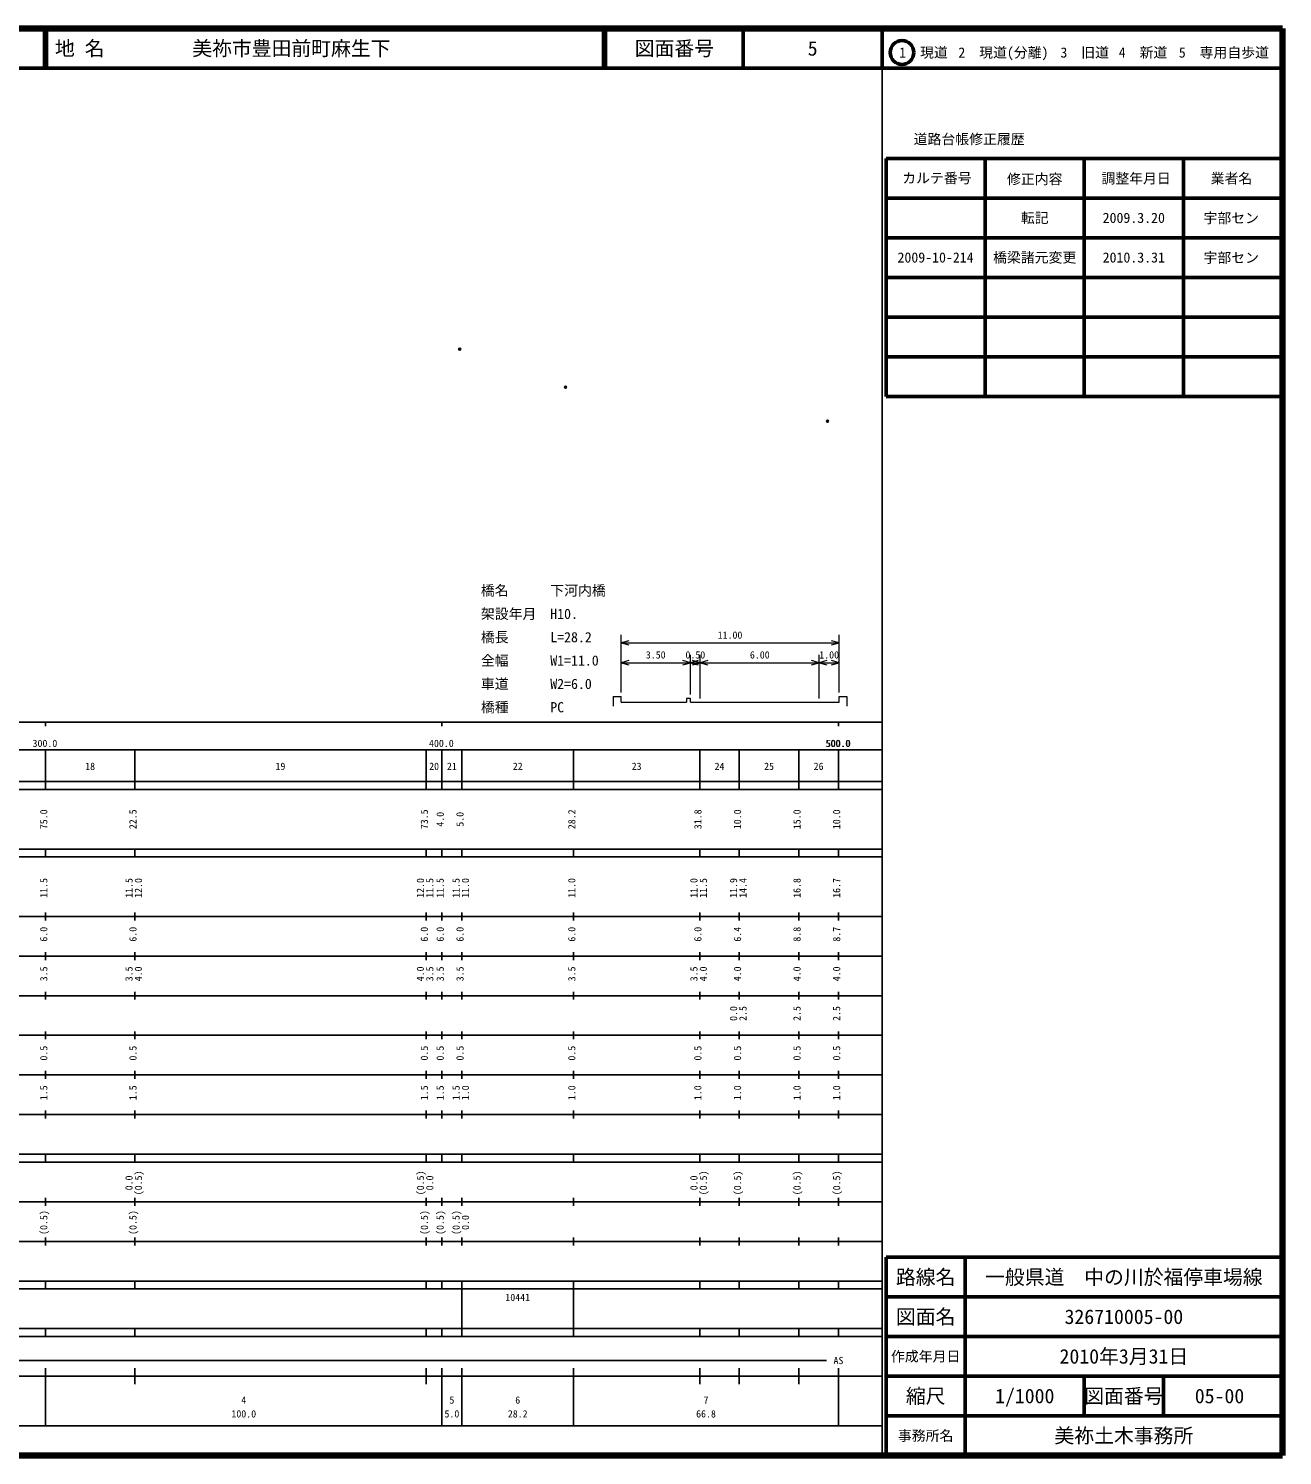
# Model space of a CAD drawing. Units: millimetres on the paper, with parts at other scales. Extents: x 40 to 680, y 20 to 380.
# Drawn here: x 363.7 to 680, y 20 to 380 of the extents above; entities that cross this region are included whole.
import ezdxf
from ezdxf.enums import TextEntityAlignment as Align

# ---------------------------------------------------------------- set-up
doc = ezdxf.new("R2010")
doc.units = ezdxf.units.MM
doc.header["$PDMODE"] = 32
doc.header["$PDSIZE"] = 0.5
doc.layers.add('S-OTRS', color=6, linetype='Continuous')
doc.layers.add('S-TTL-TXT', color=7, linetype='Continuous')
for name, color, linetype, lineweight in [('S-STR-HTXT', 7, 'Continuous', 13), ('S-TTL', 2, 'Continuous', 140), ('S-TTL-BAND', 7, 'Continuous', 25), ('S-TTL-FRAM', 2, 'Continuous', 50), ('S-TTL-LINE', 7, 'Continuous', 50)]:
    doc.layers.add(name, color=color, linetype=linetype, lineweight=lineweight)
doc.styles.add('ＭＳ ゴシック', font='')
doc.styles.get('ＭＳ ゴシック').set_extended_font_data('MS Gothic')

msp = doc.modelspace()

# ---------------------------------------------------------------- linework, layer by layer
at = {"layer": 'S-OTRS'}
for p in [(472.466, 299.116), (499.172, 289.507), (565.254, 280.93)]:
    msp.add_point(p, dxfattribs=at)
at = {"layer": 'S-STR-HTXT'}
for p, q in [((513.159, 212.514), (513.159, 227.014)), ((568.159, 212.514), (568.159, 227.014)), ((515.091, 225.531), (513.159, 225.014)), ((513.159, 225.014), (568.159, 225.014)), ((513.159, 225.014), (515.091, 224.496)), ((568.159, 225.014), (566.227, 225.531)), ((566.227, 224.496), (568.159, 225.014)), ((515.091, 220.531), (513.159, 220.014)), ((513.159, 220.014), (530.659, 220.014)), ((513.159, 220.014), (515.091, 219.496)), ((530.659, 220.014), (528.727, 220.531)), ((528.727, 219.496), (530.659, 220.014)), ((530.659, 212.014), (530.659, 222.014)), ((532.591, 220.531), (530.659, 220.014)), ((530.659, 220.014), (533.159, 220.014)), ((530.659, 220.014), (532.591, 219.496)), ((533.159, 220.014), (531.227, 220.531)), ((531.227, 219.496), (533.159, 220.014)), ((533.159, 211.014), (533.159, 222.014)), ((535.091, 220.531), (533.159, 220.014)), ((533.159, 220.014), (563.159, 220.014)), ((533.159, 220.014), (535.091, 219.496)), ((563.159, 220.014), (561.227, 220.531)), ((561.227, 219.496), (563.159, 220.014)), ((563.159, 211.014), (563.159, 222.014)), ((565.091, 220.531), (563.159, 220.014)), ((563.159, 220.014), (568.159, 220.014)), ((563.159, 220.014), (565.091, 219.496)), ((568.159, 220.014), (566.227, 220.531)), ((566.227, 219.496), (568.159, 220.014)), ((511.159, 211.514), (513.159, 211.514)), ((511.159, 211.514), (511.159, 209.014)), ((513.159, 210.014), (513.159, 211.514)), ((513.159, 210.014), (529.659, 210.014)), ((530.659, 211.014), (529.659, 211.014)), ((529.659, 211.014), (529.659, 210.014)), ((530.659, 210.014), (530.659, 211.014)), ((530.659, 210.014), (533.159, 210.014)), ((533.159, 210.014), (563.159, 210.014)), ((563.159, 210.014), (568.159, 210.014)), ((568.159, 210.014), (568.159, 211.514)), ((568.159, 211.514), (570.159, 211.514)), ((570.159, 211.514), (570.159, 209.014))]:
    msp.add_line(p, q, dxfattribs=at)
at = {"layer": 'S-TTL'}
for p, q in [((680, 380), (40, 380)), ((680, 20), (680, 380)), ((40, 20), (680, 20))]:
    msp.add_line(p, q, dxfattribs=at)
at = {"layer": 'S-TTL-BAND'}
for p, q in [((579, 20), (579, 370)), ((40, 205), (579, 205)), ((368, 205), (368, 204)), ((468, 205), (468, 204)), ((568, 205), (568, 204)), ((68, 198), (579, 198)), ((368, 188), (368, 198)), ((390.5, 188), (390.5, 198)), ((464, 188), (464, 198)), ((468, 188), (468, 198)), ((473, 188), (473, 198)), ((501.2, 188), (501.2, 198)), ((533, 188), (533, 198)), ((543, 188), (543, 198)), ((558, 188), (558, 198)), ((568, 188), (568, 198)), ((40, 190), (579, 190)), ((40, 188), (579, 188)), ((40, 173), (579, 173)), ((368, 171), (368, 173)), ((390.5, 171), (390.5, 173)), ((464, 171), (464, 173)), ((468, 171), (468, 173)), ((473, 171), (473, 173)), ((501.2, 171), (501.2, 173)), ((533, 171), (533, 173)), ((543, 171), (543, 173)), ((558, 171), (558, 173)), ((568, 171), (568, 173)), ((40, 171), (579, 171)), ((40, 156), (579, 156)), ((368, 155), (368, 157)), ((390.5, 155), (390.5, 157)), ((464, 155), (464, 157)), ((468, 155), (468, 157)), ((473, 155), (473, 157)), ((501.2, 155), (501.2, 157)), ((533, 155), (533, 157)), ((543, 155), (543, 157)), ((558, 155), (558, 157)), ((568, 155), (568, 157)), ((46, 146), (579, 146)), ((368, 145), (368, 147)), ((390.5, 145), (390.5, 147)), ((464, 145), (464, 147)), ((468, 145), (468, 147)), ((473, 145), (473, 147)), ((501.2, 145), (501.2, 147)), ((533, 145), (533, 147)), ((543, 145), (543, 147)), ((558, 145), (558, 147)), ((568, 145), (568, 147)), ((368, 135), (368, 137)), ((390.5, 135), (390.5, 137)), ((464, 135), (464, 137)), ((468, 135), (468, 137)), ((473, 135), (473, 137)), ((501.2, 135), (501.2, 137)), ((533, 135), (533, 137)), ((543, 135), (543, 137)), ((558, 135), (558, 137)), ((568, 135), (568, 137)), ((52, 136), (579, 136)), ((46, 126), (579, 126)), ((368, 125), (368, 127)), ((390.5, 125), (390.5, 127)), ((464, 125), (464, 127)), ((468, 125), (468, 127)), ((473, 125), (473, 127)), ((501.2, 125), (501.2, 127)), ((533, 125), (533, 127)), ((543, 125), (543, 127)), ((558, 125), (558, 127)), ((568, 125), (568, 127)), ((52, 116), (579, 116)), ((368, 115), (368, 117)), ((390.5, 115), (390.5, 117)), ((464, 115), (464, 117)), ((468, 115), (468, 117)), ((473, 115), (473, 117)), ((501.2, 115), (501.2, 117)), ((533, 115), (533, 117)), ((543, 115), (543, 117)), ((558, 115), (558, 117)), ((568, 115), (568, 117)), ((46, 106), (579, 106)), ((368, 105), (368, 107)), ((390.5, 105), (390.5, 107)), ((464, 105), (464, 107)), ((468, 105), (468, 107)), ((473, 105), (473, 107)), ((501.2, 105), (501.2, 107)), ((533, 105), (533, 107)), ((543, 105), (543, 107)), ((558, 105), (558, 107)), ((568, 105), (568, 107)), ((40, 96), (579, 96)), ((40, 94), (579, 94)), ((368, 94), (368, 96)), ((390.5, 94), (390.5, 96)), ((464, 94), (464, 96)), ((468, 94), (468, 96)), ((473, 94), (473, 96)), ((501.2, 94), (501.2, 96)), ((533, 94), (533, 96)), ((543, 94), (543, 96)), ((558, 94), (558, 96)), ((568, 94), (568, 96)), ((49, 84), (579, 84)), ((368, 83), (368, 85)), ((390.5, 83), (390.5, 85)), ((464, 83), (464, 85)), ((468, 83), (468, 85)), ((473, 83), (473, 85)), ((501.2, 83), (501.2, 85)), ((533, 83), (533, 85)), ((543, 83), (543, 85)), ((558, 83), (558, 85)), ((568, 83), (568, 85)), ((40, 74), (579, 74)), ((368, 73), (368, 75)), ((390.5, 73), (390.5, 75)), ((464, 73), (464, 75)), ((468, 73), (468, 75)), ((473, 73), (473, 75)), ((501.2, 73), (501.2, 75)), ((533, 73), (533, 75)), ((543, 73), (543, 75)), ((558, 73), (558, 75)), ((568, 73), (568, 75)), ((40, 64), (579, 64)), ((40, 62), (579, 62)), ((368, 62), (368, 64)), ((390.5, 62), (390.5, 64)), ((464, 62), (464, 64)), ((468, 62), (468, 64)), ((473, 62), (473, 64)), ((473, 52), (473, 62)), ((501.2, 62), (501.2, 64)), ((501.2, 52), (501.2, 62)), ((533, 62), (533, 64)), ((543, 62), (543, 64)), ((558, 62), (558, 64)), ((568, 62), (568, 64)), ((40, 52), (579, 52)), ((368, 50), (368, 52)), ((390.5, 50), (390.5, 52)), ((464, 50), (464, 52)), ((468, 50), (468, 52)), ((473, 50), (473, 52)), ((501.2, 50), (501.2, 52)), ((533, 50), (533, 52)), ((543, 50), (543, 52)), ((558, 50), (558, 52)), ((568, 50), (568, 52)), ((40, 50), (579, 50)), ((71, 44), (565, 44)), ((40, 40), (579, 40)), ((368, 27.5), (368, 42)), ((390.5, 38), (390.5, 42)), ((464, 38), (464, 42)), ((468, 27.5), (468, 42)), ((473, 27.5), (473, 42)), ((501.2, 27.5), (501.2, 42)), ((533, 38), (533, 42)), ((543, 38), (543, 42)), ((558, 38), (558, 42)), ((568, 27.5), (568, 42)), ((68, 27.5), (579, 27.5))]:
    msp.add_line(p, q, dxfattribs=at)
at = {"layer": 'S-TTL-FRAM'}
for p, q in [((580, 347.197), (580, 287.197)), ((580, 347.197), (680, 347.197)), ((580, 287.197), (680, 287.197)), ((680, 70), (580, 70)), ((580, 70), (580, 20))]:
    msp.add_line(p, q, dxfattribs=at)
at = {"layer": 'S-TTL-LINE'}
for p, q in [((367.75, 380), (367.75, 370)), ((368.25, 380), (368.25, 370)), ((508.747, 380), (508.747, 370)), ((509.247, 380), (509.247, 370)), ((543.997, 380), (543.997, 370)), ((579, 380), (579, 370)), ((40, 370), (680, 370)), ((605, 347.197), (605, 287.197)), ((630, 347.197), (630, 287.197)), ((655, 347.197), (655, 287.197)), ((580, 337.197), (680, 337.197)), ((580, 327.197), (680, 327.197)), ((580, 317.197), (680, 317.197)), ((580, 307.197), (680, 307.197)), ((580, 297.197), (680, 297.197)), ((600, 70), (600, 20)), ((680, 60), (580, 60)), ((680, 50), (580, 50)), ((680, 40), (580, 40)), ((630, 40), (630, 30)), ((650, 40), (650, 30)), ((680, 30), (580, 30))]:
    msp.add_line(p, q, dxfattribs=at)
msp.add_circle((584.031, 373.958), 3, dxfattribs=at)

# ---------------------------------------------------------------- texts
at = {"layer": 'S-STR-HTXT', "style": 'ＭＳ ゴシック'}
for s, p in [('橋名\u3000\u3000\u3000下河内橋', (477.81, 236.178)), ('架設年月\u3000H10.', (477.81, 230.287)), ('橋長\u3000\u3000\u3000L=28.2', (477.81, 224.396)), ('全幅\u3000\u3000\u3000W1=11.0', (477.81, 218.505)), ('車道\u3000\u3000\u3000W2=6.0', (477.81, 212.614)), ('橋種\u3000\u3000\u3000PC', (477.81, 206.722))]:
    msp.add_text(s, height=2.566, dxfattribs=at).set_placement(p, align=Align.BOTTOM_LEFT)
for s, p in [('11.00', (540.659, 225.514)), ('3.50', (521.909, 220.514)), ('0.50', (531.909, 220.514)), ('6.00', (548.159, 220.514)), ('1.00', (565.659, 220.514))]:
    msp.add_text(s, height=1.833, dxfattribs=at).set_placement(p, align=Align.BOTTOM_CENTER)
at = {"layer": 'S-TTL-BAND', "style": 'ＭＳ ゴシック'}
for s, p in [('300.0', (367.844, 198.195)), ('400.0', (467.844, 198.195)), ('500.0', (567.844, 198.195)), ('500.0', (568, 198.195)), ('18', (379.25, 192.405)), ('19', (427.25, 192.405)), ('20', (466, 192.405)), ('21', (470.5, 192.405)), ('22', (487.1, 192.405)), ('23', (517.1, 192.405)), ('24', (538, 192.405)), ('25', (550.5, 192.405)), ('26', (563, 192.405)), ('AS', (568, 42.5)), ('4', (418, 32.523)), ('5', (470.5, 32.523)), ('6', (487.1, 32.523)), ('7', (534.6, 32.523)), ('100.0', (418, 29.033)), ('5.0', (470.5, 29.033)), ('28.2', (487.1, 29.033)), ('66.8', (534.6, 29.033))]:
    msp.add_text(s, height=1.833, dxfattribs=at).set_placement(p, align=Align.BOTTOM_CENTER)
for s, p in [('75.0', (369, 180.5)), ('22.5', (391.5, 180.5)), ('73.5', (465, 180.5)), ('4.0', (469, 180.5)), ('5.0', (474, 180.5)), ('28.2', (502.2, 180.5)), ('31.8', (534, 180.5)), ('10.0', (544, 180.5)), ('15.0', (559, 180.5)), ('10.0', (569, 180.5)), ('11.5', (369, 163.174)), ('11.5', (390.5, 163.174)), ('12.0', (392.87, 163.174)), ('12.0', (464, 163.174)), ('11.5', (466.37, 163.174)), ('11.5', (469, 163.174)), ('11.5', (473, 163.174)), ('11.0', (475.37, 163.174)), ('11.0', (502.2, 163.174)), ('11.0', (533, 163.174)), ('11.5', (535.37, 163.174)), ('11.9', (543, 163.174)), ('14.4', (545.37, 163.174)), ('16.8', (559, 163.174)), ('16.7', (569, 163.174)), ('6.0', (369, 151.5)), ('6.0', (391.5, 151.5)), ('6.0', (465, 151.5)), ('6.0', (469, 151.5)), ('6.0', (474, 151.5)), ('6.0', (502.2, 151.5)), ('6.0', (534, 151.5)), ('6.4', (544, 151.5)), ('8.8', (559, 151.5)), ('8.7', (569, 151.5)), ('3.5', (369, 141.5)), ('3.5', (390.5, 141.5)), ('4.0', (392.87, 141.5)), ('4.0', (464, 141.5)), ('3.5', (466.37, 141.5)), ('3.5', (469, 141.5)), ('3.5', (474, 141.5)), ('3.5', (502.2, 141.5)), ('3.5', (533, 141.5)), ('4.0', (535.37, 141.5)), ('4.0', (544, 141.5)), ('4.0', (559, 141.5)), ('4.0', (569, 141.5)), ('0.0', (543, 131.5)), ('2.5', (545.37, 131.5)), ('2.5', (559, 131.5)), ('2.5', (569, 131.5)), ('0.5', (369, 121.5)), ('0.5', (391.5, 121.5)), ('0.5', (465, 121.5)), ('0.5', (469, 121.5)), ('0.5', (474, 121.5)), ('0.5', (502.2, 121.5)), ('0.5', (534, 121.5)), ('0.5', (544, 121.5)), ('0.5', (559, 121.5)), ('0.5', (569, 121.5)), ('1.5', (369, 111.5)), ('1.5', (391.5, 111.5)), ('1.5', (465, 111.5)), ('1.5', (469, 111.5)), ('1.5', (473, 111.5)), ('1.0', (475.37, 111.5)), ('1.0', (502.2, 111.5)), ('1.0', (534, 111.5)), ('1.0', (544, 111.5)), ('1.0', (559, 111.5)), ('1.0', (569, 111.5)), ('0.0', (390.5, 88.764)), ('(0.5)', (392.87, 88.764)), ('(0.5)', (464, 88.764)), ('0.0', (466.37, 88.764)), ('0.0', (533, 88.764)), ('(0.5)', (535.37, 88.764)), ('(0.5)', (544, 88.764)), ('(0.5)', (559, 88.764)), ('(0.5)', (569, 88.764)), ('(0.5)', (369, 78.764)), ('(0.5)', (391.5, 78.764)), ('(0.5)', (465, 78.764)), ('(0.5)', (469, 78.764)), ('(0.5)', (473, 78.764)), ('0.0', (475.37, 78.764))]:
    msp.add_text(s, height=1.833, rotation=90, dxfattribs=at).set_placement(p, align=Align.BOTTOM_CENTER)
msp.add_text('10441', height=1.833, dxfattribs=at).set_placement((483.975, 58.405), align=Align.BOTTOM_LEFT)
at = {"layer": 'S-TTL-TXT', "style": 'ＭＳ ゴシック'}
for s, p in [('地 名', (370.38, 375)), ('美祢市豊田前町麻生下', (405.024, 375))]:
    msp.add_text(s, height=3.666, dxfattribs=at).set_placement(p, align=Align.MIDDLE_LEFT)
for s, height, p in [('図面番号', 3.666, (526.622, 375)), ('5', 3.666, (561.497, 375)), ('1\u3000現道', 2.566, (589.448, 373.958)), ('2\u3000現道(分離)', 2.566, (609.619, 373.958)), ('3\u3000旧道', 2.566, (630.121, 373.958)), ('4\u3000新道', 2.566, (644.824, 373.958)), ('5\u3000専用自歩道', 2.566, (665.228, 373.958)), ('道路台帳修正履歴', 2.566, (600.968, 352.113)), ('カルテ番号', 2.566, (592.839, 342.277)), ('修正内容', 2.566, (617.509, 342.023)), ('調整年月日', 2.566, (643.089, 342.197)), ('業者名', 2.566, (667.134, 342.197)), ('転記', 2.566, (617.5, 332.245)), ('2009.3.20', 2.566, (642.5, 332.245)), ('宇部セン', 2.566, (667.077, 332.189)), ('2009-10-214', 2.566, (592.5, 322.245)), ('橋梁諸元変更', 2.566, (617.5, 322.245)), ('2010.3.31', 2.566, (642.5, 322.245)), ('宇部セン', 2.566, (667.077, 322.189)), ('路線名', 3.666, (590, 65)), ('路線名', 3.666, (590, 65)), ('一般県道\u3000中の川於福停車場線', 3.666, (640, 65)), ('図面名', 3.666, (590, 55)), ('図面名', 3.666, (590, 55)), ('326710005-00', 3.666, (640, 55)), ('2010年3月31日', 3.666, (640, 45)), ('作成年月日', 2.566, (590, 45)), ('作成年月日', 2.566, (590, 45)), ('縮尺', 3.666, (590, 35)), ('縮尺', 3.666, (590, 35)), ('1/1000', 3.666, (615, 35)), ('図面番号', 3.666, (640, 35)), ('図面番号', 3.666, (640, 35)), ('05-00', 3.666, (664.125, 35)), ('事務所名', 2.566, (590, 25)), ('事務所名', 2.566, (590, 25)), ('美祢土木事務所', 3.666, (640, 25))]:
    msp.add_text(s, height=height, dxfattribs=at).set_placement(p, align=Align.MIDDLE_CENTER)

doc.saveas('drawing.dxf')
